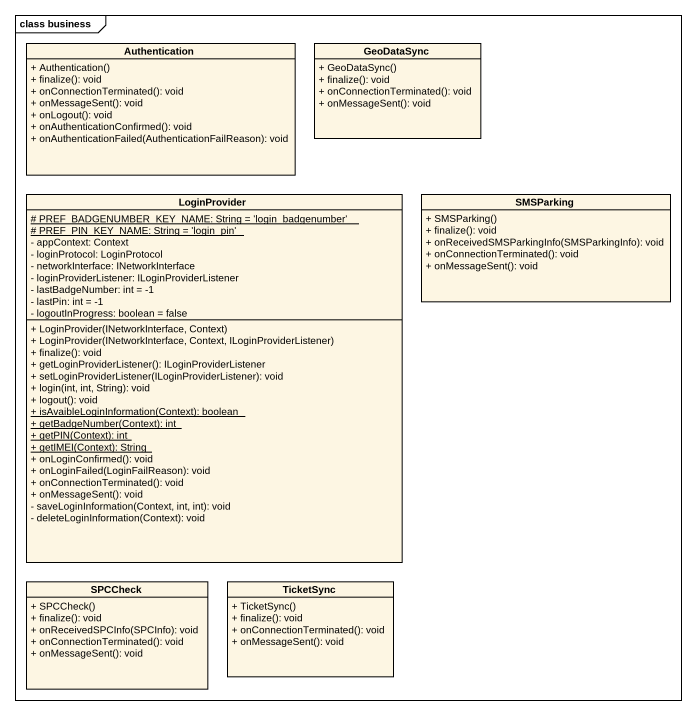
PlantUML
@startuml
mainframe class business
hide circle
hide empty members
skinparam classAttributeIconSize 0
class Authentication {
  + Authentication()
  + finalize(): void
  + onConnectionTerminated(): void
  + onMessageSent(): void
  + onLogout(): void
  + onAuthenticationConfirmed(): void
  + onAuthenticationFailed(AuthenticationFailReason): void
}
class GeoDataSync {
  + GeoDataSync()
  + finalize(): void
  + onConnectionTerminated(): void
  + onMessageSent(): void
}
class LoginProvider {
  {static} # PREF_BADGENUMBER_KEY_NAME: String = 'login_badgenumber'
  {static} # PREF_PIN_KEY_NAME: String = 'login_pin'
  - appContext: Context
  - loginProtocol: LoginProtocol
  - networkInterface: INetworkInterface
  - loginProviderListener: ILoginProviderListener
  - lastBadgeNumber: int = -1
  - lastPin: int = -1
  - logoutInProgress: boolean = false
  + LoginProvider(INetworkInterface, Context)
  + LoginProvider(INetworkInterface, Context, ILoginProviderListener)
  + finalize(): void
  + getLoginProviderListener(): ILoginProviderListener
  + setLoginProviderListener(ILoginProviderListener): void
  + login(int, int, String): void
  + logout(): void
  {static} + isAvaibleLoginInformation(Context): boolean
  {static} + getBadgeNumber(Context): int
  {static} + getPIN(Context): int
  {static} + getIMEI(Context): String
  + onLoginConfirmed(): void
  + onLoginFailed(LoginFailReason): void
  + onConnectionTerminated(): void
  + onMessageSent(): void
  - saveLoginInformation(Context, int, int): void
  - deleteLoginInformation(Context): void
}
class SMSParking {
  + SMSParking()
  + finalize(): void
  + onReceivedSMSParkingInfo(SMSParkingInfo): void
  + onConnectionTerminated(): void
  + onMessageSent(): void
}
class SPCCheck {
  + SPCCheck()
  + finalize(): void
  + onReceivedSPCInfo(SPCInfo): void
  + onConnectionTerminated(): void
  + onMessageSent(): void
}
class TicketSync {
  + TicketSync()
  + finalize(): void
  + onConnectionTerminated(): void
  + onMessageSent(): void
}
@enduml
